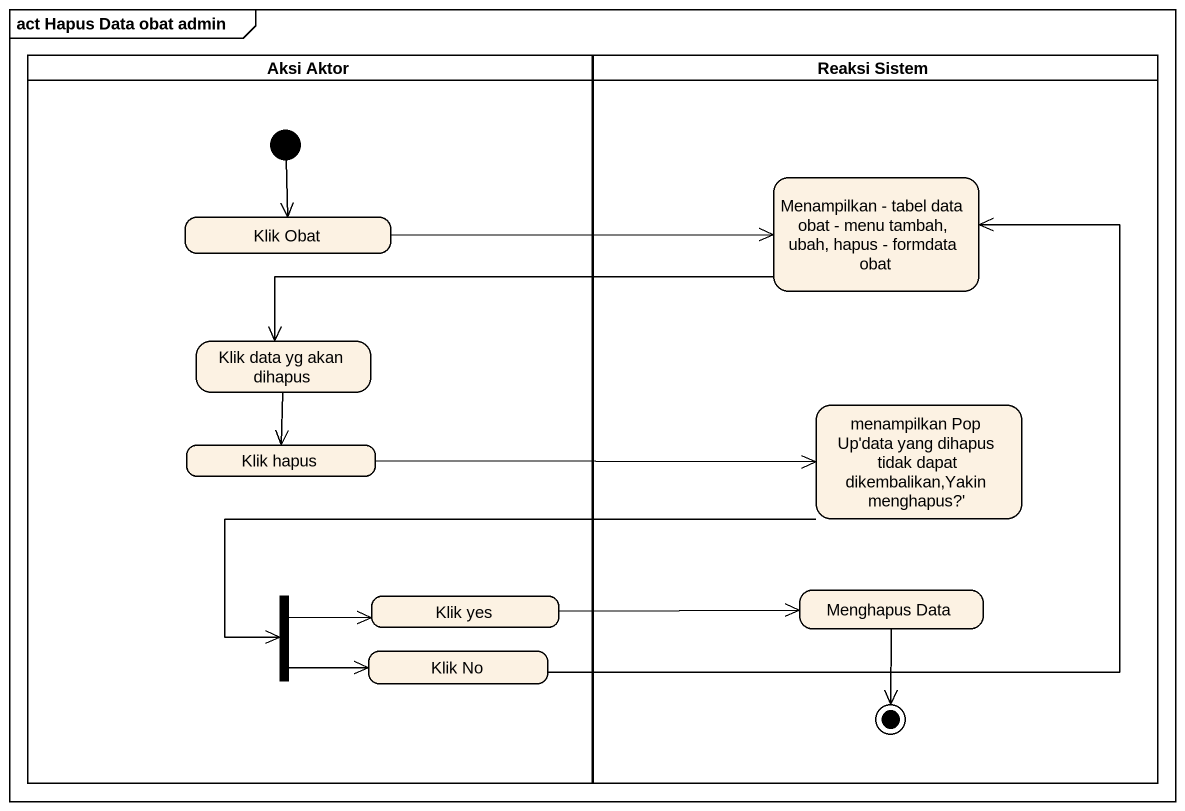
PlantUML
@startuml
mainframe act Hapus Data obat admin
hide empty description
state "Aksi Aktor" as Aksi_Aktor <<partition>> {
  state "Klik Obat" as Klik_Obat
  state "Klik data yg akan dihapus" as Klik_data_yg_akan_dihapus
  state "Klik hapus" as Klik_hapus
  state fork1 <<fork>>
  state "Klik No" as Klik_No
  state "Klik yes" as Klik_yes
  [*] --> Klik_Obat
}
state "Reaksi Sistem" as Reaksi_Sistem <<partition>> {
  state "Menampilkan - tabel data obat - menu tambah, ubah, hapus - formdata obat" as Menampilkan_tabel_data_obat
  state "menampilkan Pop Up'data yang dihapus tidak dapat dikembalikan,Yakin menghapus?'" as menampilkan_Pop_Up_data
  state "Menghapus Data" as Menghapus_Data
  Menghapus_Data --> [*]
}
Menampilkan_tabel_data_obat -left-> Klik_data_yg_akan_dihapus
Klik_Obat -right-> Menampilkan_tabel_data_obat
Klik_data_yg_akan_dihapus --> Klik_hapus
Klik_hapus -right-> menampilkan_Pop_Up_data
menampilkan_Pop_Up_data -left-> fork1
fork1 -right-> Klik_No
fork1 -right-> Klik_yes
Klik_No -up-> Menampilkan_tabel_data_obat
Klik_yes -right-> Menghapus_Data
@enduml
